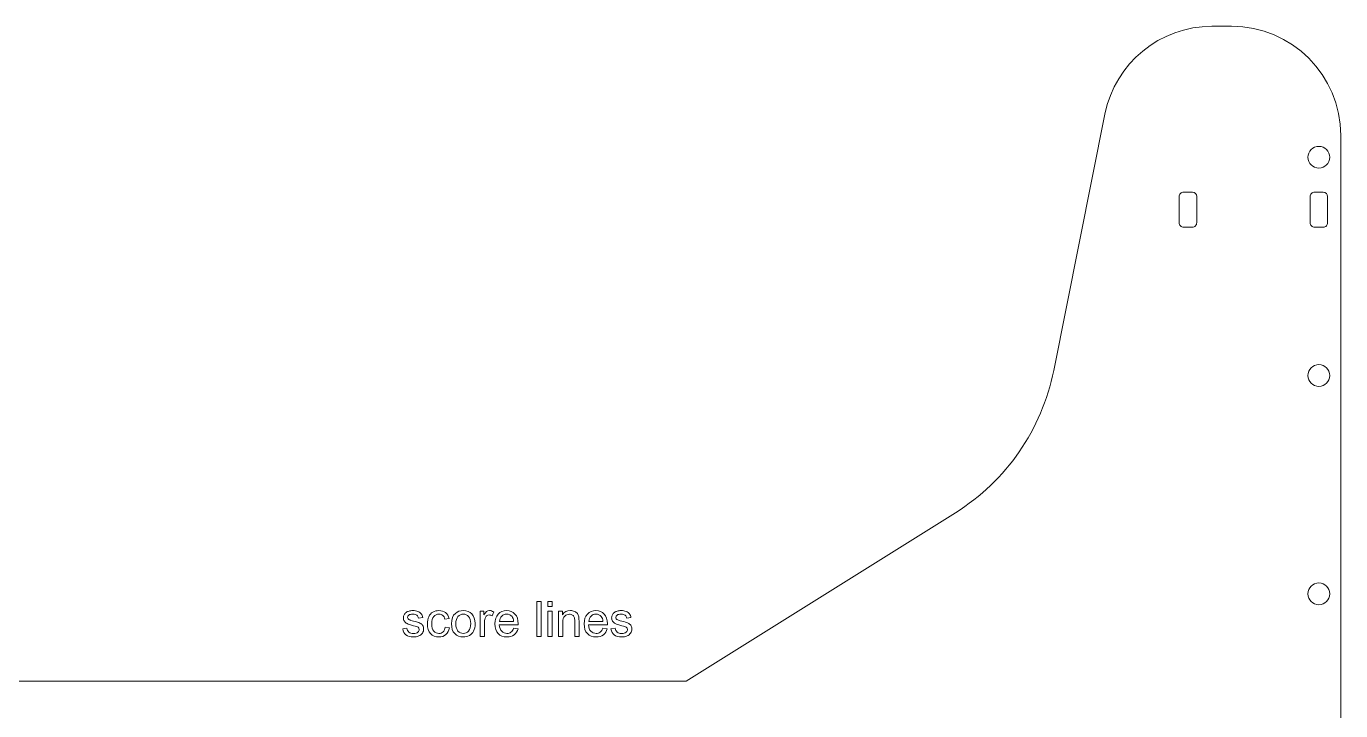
# Model space of a CAD drawing. Header units: millimetres. Extents: x -386 to 231, y -1182 to 269.
# Drawn here: x -171.6 to 129.6, y 112.6 to 269.4 of the extents above; entities that cross this region are included whole.
import ezdxf

# ---------------------------------------------------------------- set-up
doc = ezdxf.new("R2010")
doc.units = ezdxf.units.MM
doc.header["$MEASUREMENT"] = 0
doc.layers.add('3MM_POLY_SHELL', color=7, linetype='Continuous')

msp = doc.modelspace()

# ---------------------------------------------------------------- linework, layer by layer
at = {"layer": '3MM_POLY_SHELL', "color": 250, "lineweight": 9}
for points, knots in [([(129.5705, 244.3883), (129.5705, 244.3883), (129.5705, 85.1493), (129.5705, 85.1493), (129.5705, 85.1493), (129.5705, 74.8907), (126.4151, 64.8803), (120.5321, 56.4761), (120.5321, 56.4761), (120.5321, 56.4761), (74.4994, -9.285), (74.4994, -9.285), (74.4994, -9.285), (65.1429, -22.6513), (49.8534, -30.6119), (33.5378, -30.6119), (33.5378, -30.6119), (33.5378, -30.6119), (-120.4295, -30.6119), (-120.4295, -30.6119), (-120.4295, -30.6119), (-120.4295, -30.6119), (-274.3967, -30.6119), (-274.3967, -30.6119), (-274.3967, -30.6119), (-290.7124, -30.6119), (-306.0018, -22.6513), (-315.3583, -9.285), (-315.3583, -9.285), (-315.3583, -9.285), (-361.3911, 56.4761), (-361.3911, 56.4761), (-361.3911, 56.4761), (-367.274, 64.8803), (-370.4295, 74.8907), (-370.4295, 85.1493), (-370.4295, 85.1493), (-370.4295, 85.1493), (-370.4295, 244.3881), (-370.4295, 244.3881), (-370.4295, 244.3881), (-370.4295, 251.0186), (-367.7955, 257.3774), (-363.1071, 262.0658), (-363.1071, 262.0658), (-358.4187, 266.7542), (-352.0599, 269.3881), (-345.4295, 269.3881), (-345.4295, 269.3881), (-345.4295, 269.3881), (-340.9246, 269.3881), (-340.9246, 269.3881), (-340.9246, 269.3881), (-329.0075, 269.3881), (-318.7472, 260.9767), (-316.41, 249.2911), (-316.41, 249.2911), (-316.41, 249.2911), (-304.6611, 190.5464), (-304.6611, 190.5464), (-304.6611, 190.5464), (-301.9604, 177.0428), (-293.8098, 165.2509), (-282.132, 157.9522), (-282.132, 157.9522), (-282.132, 157.9522), (-220.4295, 119.3881), (-220.4295, 119.3881), (-220.4295, 119.3881), (-220.4295, 119.3881), (-20.4295, 119.3881), (-20.4295, 119.3881), (-20.4295, 119.3881), (-20.4295, 119.3881), (41.2731, 157.9522), (41.2731, 157.9522), (41.2731, 157.9522), (52.9509, 165.2509), (61.1015, 177.0428), (63.8022, 190.5464), (63.8022, 190.5464), (63.8022, 190.5464), (75.5511, 249.2911), (75.5511, 249.2911), (75.5511, 249.2911), (77.8882, 260.9767), (88.1486, 269.3881), (100.0656, 269.3881), (100.0656, 269.3881), (100.0656, 269.3881), (104.5705, 269.3881), (104.5705, 269.3881), (104.5705, 269.3881), (118.3776, 269.3881), (129.5705, 258.1953), (129.5705, 244.3883)], [0, 0, 0, 0, 0.04, 0.04, 0.04, 0.04, 0.08, 0.08, 0.08, 0.08, 0.12, 0.12, 0.12, 0.12, 0.16, 0.16, 0.16, 0.16, 0.2, 0.2, 0.2, 0.2, 0.24, 0.24, 0.24, 0.24, 0.28, 0.28, 0.28, 0.28, 0.32, 0.32, 0.32, 0.32, 0.36, 0.36, 0.36, 0.36, 0.4, 0.4, 0.4, 0.4, 0.44, 0.44, 0.44, 0.44, 0.48, 0.48, 0.48, 0.48, 0.52, 0.52, 0.52, 0.52, 0.56, 0.56, 0.56, 0.56, 0.6, 0.6, 0.6, 0.6, 0.64, 0.64, 0.64, 0.64, 0.68, 0.68, 0.68, 0.68, 0.72, 0.72, 0.72, 0.72, 0.76, 0.76, 0.76, 0.76, 0.8, 0.8, 0.8, 0.8, 0.84, 0.84, 0.84, 0.84, 0.88, 0.88, 0.88, 0.88, 0.92, 0.92, 0.92, 0.92, 1, 1, 1, 1]), ([(127.0705, 239.3882), (127.0705, 238.0074), (125.9513, 236.8882), (124.5705, 236.8881), (124.5705, 236.8881), (123.1898, 236.8881), (122.0705, 238.0074), (122.0705, 239.3881), (122.0705, 239.3881), (122.0705, 240.7689), (123.1898, 241.8881), (124.5705, 241.8881), (124.5705, 241.8881), (125.9512, 241.8882), (127.0705, 240.7689), (127.0705, 239.3882)], [0, 0, 0, 0, 0.2, 0.2, 0.2, 0.2, 0.4, 0.4, 0.4, 0.4, 0.6, 0.6, 0.6, 0.6, 1, 1, 1, 1]), ([(96.5705, 230.3882), (96.5705, 230.3882), (96.5705, 224.3881), (96.5705, 224.3881), (96.5705, 224.3881), (96.5705, 224.1229), (96.4652, 223.8686), (96.2776, 223.681), (96.2776, 223.681), (96.0901, 223.4935), (95.8358, 223.3881), (95.5705, 223.3881), (95.5705, 223.3881), (95.5705, 223.3881), (93.5705, 223.3881), (93.5705, 223.3881), (93.5705, 223.3881), (93.3053, 223.3881), (93.051, 223.4935), (92.8634, 223.681), (92.8634, 223.681), (92.6759, 223.8686), (92.5705, 224.1229), (92.5705, 224.3881), (92.5705, 224.3881), (92.5705, 224.3881), (92.5705, 230.3881), (92.5705, 230.3881), (92.5705, 230.3881), (92.5705, 230.6534), (92.6759, 230.9077), (92.8634, 231.0953), (92.8634, 231.0953), (93.051, 231.2828), (93.3053, 231.3881), (93.5705, 231.3881), (93.5705, 231.3881), (93.5705, 231.3881), (95.5705, 231.3881), (95.5705, 231.3881), (95.5705, 231.3881), (96.1228, 231.3881), (96.5705, 230.9404), (96.5705, 230.3882)], [0, 0, 0, 0, 0.08333333, 0.08333333, 0.08333333, 0.08333333, 0.16666667, 0.16666667, 0.16666667, 0.16666667, 0.25, 0.25, 0.25, 0.25, 0.33333333, 0.33333333, 0.33333333, 0.33333333, 0.41666667, 0.41666667, 0.41666667, 0.41666667, 0.5, 0.5, 0.5, 0.5, 0.58333333, 0.58333333, 0.58333333, 0.58333333, 0.66666667, 0.66666667, 0.66666667, 0.66666667, 0.75, 0.75, 0.75, 0.75, 0.83333333, 0.83333333, 0.83333333, 0.83333333, 1, 1, 1, 1]), ([(126.5705, 230.3882), (126.5705, 230.3882), (126.5705, 224.3881), (126.5705, 224.3881), (126.5705, 224.3881), (126.5705, 224.1229), (126.4652, 223.8686), (126.2776, 223.681), (126.2776, 223.681), (126.0901, 223.4935), (125.8358, 223.3881), (125.5705, 223.3881), (125.5705, 223.3881), (125.5705, 223.3881), (123.5705, 223.3881), (123.5705, 223.3881), (123.5705, 223.3881), (123.3053, 223.3881), (123.051, 223.4935), (122.8634, 223.681), (122.8634, 223.681), (122.6759, 223.8686), (122.5705, 224.1229), (122.5705, 224.3881), (122.5705, 224.3881), (122.5705, 224.3881), (122.5705, 230.3881), (122.5705, 230.3881), (122.5705, 230.3881), (122.5705, 230.6534), (122.6759, 230.9077), (122.8634, 231.0953), (122.8634, 231.0953), (123.051, 231.2828), (123.3053, 231.3881), (123.5705, 231.3881), (123.5705, 231.3881), (123.5705, 231.3881), (125.5705, 231.3881), (125.5705, 231.3881), (125.5705, 231.3881), (126.1228, 231.3881), (126.5705, 230.9404), (126.5705, 230.3882)], [0, 0, 0, 0, 0.08333333, 0.08333333, 0.08333333, 0.08333333, 0.16666667, 0.16666667, 0.16666667, 0.16666667, 0.25, 0.25, 0.25, 0.25, 0.33333333, 0.33333333, 0.33333333, 0.33333333, 0.41666667, 0.41666667, 0.41666667, 0.41666667, 0.5, 0.5, 0.5, 0.5, 0.58333333, 0.58333333, 0.58333333, 0.58333333, 0.66666667, 0.66666667, 0.66666667, 0.66666667, 0.75, 0.75, 0.75, 0.75, 0.83333333, 0.83333333, 0.83333333, 0.83333333, 1, 1, 1, 1]), ([(127.0705, 189.3882), (127.0705, 188.0074), (125.9513, 186.8882), (124.5705, 186.8881), (124.5705, 186.8881), (123.1898, 186.8881), (122.0705, 188.0074), (122.0705, 189.3881), (122.0705, 189.3881), (122.0705, 190.7689), (123.1898, 191.8881), (124.5705, 191.8881), (124.5705, 191.8881), (125.9512, 191.8882), (127.0705, 190.7689), (127.0705, 189.3882)], [0, 0, 0, 0, 0.2, 0.2, 0.2, 0.2, 0.4, 0.4, 0.4, 0.4, 0.6, 0.6, 0.6, 0.6, 1, 1, 1, 1]), ([(127.0705, 139.3882), (127.0705, 138.0074), (125.9513, 136.8882), (124.5705, 136.8881), (124.5705, 136.8881), (123.1898, 136.8881), (122.0705, 138.0074), (122.0705, 139.3881), (122.0705, 139.3881), (122.0705, 140.7689), (123.1898, 141.8881), (124.5705, 141.8881), (124.5705, 141.8881), (125.9512, 141.8882), (127.0705, 140.7689), (127.0705, 139.3882)], [0, 0, 0, 0, 0.2, 0.2, 0.2, 0.2, 0.4, 0.4, 0.4, 0.4, 0.6, 0.6, 0.6, 0.6, 1, 1, 1, 1])]:
    msp.add_open_spline(points, degree=3, knots=knots, dxfattribs=at)
at = {"layer": '3MM_POLY_SHELL', "color": 240, "lineweight": 9}
for points, knots in [([(-85.372, 131.3669), (-85.372, 131.3669), (-84.404, 131.5193), (-84.404, 131.5193), (-84.404, 131.5193), (-84.3501, 131.131), (-84.1978, 130.8337), (-83.9488, 130.6256), (-83.9488, 130.6256), (-83.7017, 130.4194), (-83.3542, 130.3153), (-82.9065, 130.3153), (-82.9065, 130.3153), (-82.4569, 130.3153), (-82.1224, 130.4082), (-81.905, 130.5903), (-81.905, 130.5903), (-81.6877, 130.7742), (-81.578, 130.9898), (-81.578, 131.235), (-81.578, 131.235), (-81.578, 131.458), (-81.6747, 131.6308), (-81.8679, 131.759), (-81.8679, 131.759), (-82.0017, 131.8463), (-82.3361, 131.9559), (-82.8693, 132.0897), (-82.8693, 132.0897), (-83.5865, 132.2718), (-84.0863, 132.4278), (-84.3631, 132.5616), (-84.3631, 132.5616), (-84.6399, 132.6935), (-84.8518, 132.8774), (-84.9948, 133.1116), (-84.9948, 133.1116), (-85.1379, 133.3457), (-85.2103, 133.6039), (-85.2103, 133.8863), (-85.2103, 133.8863), (-85.2103, 134.1446), (-85.1509, 134.3824), (-85.032, 134.6016), (-85.032, 134.6016), (-84.9149, 134.8227), (-84.7533, 135.0048), (-84.5508, 135.1497), (-84.5508, 135.1497), (-84.3984, 135.2612), (-84.1903, 135.3578), (-83.9284, 135.4358), (-83.9284, 135.4358), (-83.6645, 135.5139), (-83.3821, 135.5529), (-83.0811, 135.5529), (-83.0811, 135.5529), (-82.6278, 135.5529), (-82.2302, 135.486), (-81.8865, 135.356), (-81.8865, 135.356), (-81.5427, 135.2259), (-81.2901, 135.0494), (-81.1266, 134.8264), (-81.1266, 134.8264), (-80.9631, 134.6016), (-80.8516, 134.3044), (-80.7903, 133.9309), (-80.7903, 133.9309), (-80.7903, 133.9309), (-81.7471, 133.799), (-81.7471, 133.799), (-81.7471, 133.799), (-81.7917, 134.0963), (-81.9181, 134.3285), (-82.1261, 134.4957), (-82.1261, 134.4957), (-82.3342, 134.6629), (-82.6296, 134.7465), (-83.0105, 134.7465), (-83.0105, 134.7465), (-83.4601, 134.7465), (-83.7816, 134.6722), (-83.9729, 134.5236), (-83.9729, 134.5236), (-84.1662, 134.375), (-84.2628, 134.2003), (-84.2628, 134.0015), (-84.2628, 134.0015), (-84.2628, 133.8733), (-84.2219, 133.76), (-84.142, 133.6578), (-84.142, 133.6578), (-84.0621, 133.5519), (-83.9376, 133.4664), (-83.7667, 133.3958), (-83.7667, 133.3958), (-83.6682, 133.3605), (-83.3803, 133.2769), (-82.9009, 133.1469), (-82.9009, 133.1469), (-82.2079, 132.9611), (-81.7248, 132.8106), (-81.4517, 132.6917), (-81.4517, 132.6917), (-81.1767, 132.5746), (-80.9612, 132.4018), (-80.8051, 132.177), (-80.8051, 132.177), (-80.6491, 131.9522), (-80.571, 131.6735), (-80.571, 131.3391), (-80.571, 131.3391), (-80.571, 131.0121), (-80.6677, 130.7055), (-80.8572, 130.4157), (-80.8572, 130.4157), (-81.0485, 130.1277), (-81.3235, 129.9047), (-81.6821, 129.7468), (-81.6821, 129.7468), (-82.0407, 129.5889), (-82.4476, 129.5108), (-82.9009, 129.5108), (-82.9009, 129.5108), (-83.6534, 129.5108), (-84.2256, 129.6669), (-84.6195, 129.979), (-84.6195, 129.979), (-85.0134, 130.2912), (-85.2642, 130.7538), (-85.372, 131.3669)], [0, 0, 0, 0, 0.02941176, 0.02941176, 0.02941176, 0.02941176, 0.05882353, 0.05882353, 0.05882353, 0.05882353, 0.08823529, 0.08823529, 0.08823529, 0.08823529, 0.11764706, 0.11764706, 0.11764706, 0.11764706, 0.14705882, 0.14705882, 0.14705882, 0.14705882, 0.17647059, 0.17647059, 0.17647059, 0.17647059, 0.20588235, 0.20588235, 0.20588235, 0.20588235, 0.23529412, 0.23529412, 0.23529412, 0.23529412, 0.26470588, 0.26470588, 0.26470588, 0.26470588, 0.29411765, 0.29411765, 0.29411765, 0.29411765, 0.32352941, 0.32352941, 0.32352941, 0.32352941, 0.35294118, 0.35294118, 0.35294118, 0.35294118, 0.38235294, 0.38235294, 0.38235294, 0.38235294, 0.41176471, 0.41176471, 0.41176471, 0.41176471, 0.44117647, 0.44117647, 0.44117647, 0.44117647, 0.47058824, 0.47058824, 0.47058824, 0.47058824, 0.5, 0.5, 0.5, 0.5, 0.52941176, 0.52941176, 0.52941176, 0.52941176, 0.55882353, 0.55882353, 0.55882353, 0.55882353, 0.58823529, 0.58823529, 0.58823529, 0.58823529, 0.61764706, 0.61764706, 0.61764706, 0.61764706, 0.64705882, 0.64705882, 0.64705882, 0.64705882, 0.67647059, 0.67647059, 0.67647059, 0.67647059, 0.70588235, 0.70588235, 0.70588235, 0.70588235, 0.73529412, 0.73529412, 0.73529412, 0.73529412, 0.76470588, 0.76470588, 0.76470588, 0.76470588, 0.79411765, 0.79411765, 0.79411765, 0.79411765, 0.82352941, 0.82352941, 0.82352941, 0.82352941, 0.85294118, 0.85294118, 0.85294118, 0.85294118, 0.88235294, 0.88235294, 0.88235294, 0.88235294, 0.91176471, 0.91176471, 0.91176471, 0.91176471, 0.94117647, 0.94117647, 0.94117647, 0.94117647, 1, 1, 1, 1]), ([(-75.6345, 131.759), (-75.6345, 131.759), (-74.6721, 131.6326), (-74.6721, 131.6326), (-74.6721, 131.6326), (-74.7761, 130.9693), (-75.0455, 130.4491), (-75.4803, 130.0738), (-75.4803, 130.0738), (-75.9132, 129.6985), (-76.4464, 129.5108), (-77.0781, 129.5108), (-77.0781, 129.5108), (-77.8678, 129.5108), (-78.505, 129.7691), (-78.9844, 130.2856), (-78.9844, 130.2856), (-79.4656, 130.8021), (-79.7071, 131.5434), (-79.7071, 132.5096), (-79.7071, 132.5096), (-79.7071, 133.1338), (-79.6031, 133.6801), (-79.3969, 134.1483), (-79.3969, 134.1483), (-79.1888, 134.6165), (-78.8748, 134.9676), (-78.4512, 135.2017), (-78.4512, 135.2017), (-78.0294, 135.4358), (-77.5686, 135.5529), (-77.0726, 135.5529), (-77.0726, 135.5529), (-76.4446, 135.5529), (-75.9299, 135.3931), (-75.5323, 135.0754), (-75.5323, 135.0754), (-75.1329, 134.7577), (-74.8765, 134.3081), (-74.7631, 133.7228), (-74.7631, 133.7228), (-74.7631, 133.7228), (-75.7163, 133.576), (-75.7163, 133.576), (-75.7163, 133.576), (-75.8073, 133.9643), (-75.9671, 134.256), (-76.1975, 134.453), (-76.1975, 134.453), (-76.4279, 134.6481), (-76.7066, 134.7465), (-77.0335, 134.7465), (-77.0335, 134.7465), (-77.5278, 134.7465), (-77.9291, 134.57), (-78.2375, 134.2152), (-78.2375, 134.2152), (-78.5459, 133.8622), (-78.7001, 133.3029), (-78.7001, 132.5374), (-78.7001, 132.5374), (-78.7001, 131.7608), (-78.5515, 131.196), (-78.2524, 130.843), (-78.2524, 130.843), (-77.9551, 130.4918), (-77.5668, 130.3153), (-77.0874, 130.3153), (-77.0874, 130.3153), (-76.7028, 130.3153), (-76.3833, 130.4342), (-76.125, 130.6702), (-76.125, 130.6702), (-75.8668, 130.9062), (-75.7033, 131.2685), (-75.6345, 131.759)], [0, 0, 0, 0, 0.05, 0.05, 0.05, 0.05, 0.1, 0.1, 0.1, 0.1, 0.15, 0.15, 0.15, 0.15, 0.2, 0.2, 0.2, 0.2, 0.25, 0.25, 0.25, 0.25, 0.3, 0.3, 0.3, 0.3, 0.35, 0.35, 0.35, 0.35, 0.4, 0.4, 0.4, 0.4, 0.45, 0.45, 0.45, 0.45, 0.5, 0.5, 0.5, 0.5, 0.55, 0.55, 0.55, 0.55, 0.6, 0.6, 0.6, 0.6, 0.65, 0.65, 0.65, 0.65, 0.7, 0.7, 0.7, 0.7, 0.75, 0.75, 0.75, 0.75, 0.8, 0.8, 0.8, 0.8, 0.85, 0.85, 0.85, 0.85, 0.9, 0.9, 0.9, 0.9, 1, 1, 1, 1]), ([(-74.1984, 132.5319), (-74.1984, 133.602), (-73.9011, 134.3954), (-73.3047, 134.91), (-73.3047, 134.91), (-72.8086, 135.3374), (-72.2029, 135.5529), (-71.4876, 135.5529), (-71.4876, 135.5529), (-70.6924, 135.5529), (-70.0421, 135.2928), (-69.5386, 134.7707), (-69.5386, 134.7707), (-69.0333, 134.2505), (-68.7824, 133.5314), (-68.7824, 132.6136), (-68.7824, 132.6136), (-68.7824, 131.8686), (-68.8939, 131.2833), (-69.1169, 130.8579), (-69.1169, 130.8579), (-69.3398, 130.4305), (-69.665, 130.0998), (-70.0904, 129.8639), (-70.0904, 129.8639), (-70.5178, 129.6279), (-70.9823, 129.5108), (-71.4876, 129.5108), (-71.4876, 129.5108), (-72.2958, 129.5108), (-72.9498, 129.7691), (-73.4496, 130.2893), (-73.4496, 130.2893), (-73.9494, 130.8077), (-74.1984, 131.5546), (-74.1984, 132.5319)], [0, 0, 0, 0, 0.1, 0.1, 0.1, 0.1, 0.2, 0.2, 0.2, 0.2, 0.3, 0.3, 0.3, 0.3, 0.4, 0.4, 0.4, 0.4, 0.5, 0.5, 0.5, 0.5, 0.6, 0.6, 0.6, 0.6, 0.7, 0.7, 0.7, 0.7, 0.8, 0.8, 0.8, 0.8, 1, 1, 1, 1]), ([(-67.6435, 129.6409), (-67.6435, 129.6409), (-67.6435, 135.421), (-67.6435, 135.421), (-67.6435, 135.421), (-67.6435, 135.421), (-66.7628, 135.421), (-66.7628, 135.421), (-66.7628, 135.421), (-66.7628, 135.421), (-66.7628, 134.5459), (-66.7628, 134.5459), (-66.7628, 134.5459), (-66.538, 134.9546), (-66.3299, 135.2259), (-66.1386, 135.356), (-66.1386, 135.356), (-65.949, 135.486), (-65.7391, 135.5529), (-65.5106, 135.5529), (-65.5106, 135.5529), (-65.1799, 135.5529), (-64.8454, 135.447), (-64.5036, 135.237), (-64.5036, 135.237), (-64.5036, 135.237), (-64.8417, 134.3266), (-64.8417, 134.3266), (-64.8417, 134.3266), (-65.0795, 134.4697), (-65.3192, 134.5403), (-65.5589, 134.5403), (-65.5589, 134.5403), (-65.7744, 134.5403), (-65.9658, 134.4753), (-66.1367, 134.3471), (-66.1367, 134.3471), (-66.3076, 134.217), (-66.4284, 134.0387), (-66.5009, 133.8101), (-66.5009, 133.8101), (-66.6105, 133.4627), (-66.6644, 133.0818), (-66.6644, 132.6675), (-66.6644, 132.6675), (-66.6644, 132.6675), (-66.6644, 129.6409), (-66.6644, 129.6409), (-66.6644, 129.6409), (-66.6644, 129.6409), (-67.6435, 129.6409), (-67.6435, 129.6409)], [0, 0, 0, 0, 0.07142857, 0.07142857, 0.07142857, 0.07142857, 0.14285714, 0.14285714, 0.14285714, 0.14285714, 0.21428571, 0.21428571, 0.21428571, 0.21428571, 0.28571429, 0.28571429, 0.28571429, 0.28571429, 0.35714286, 0.35714286, 0.35714286, 0.35714286, 0.42857143, 0.42857143, 0.42857143, 0.42857143, 0.5, 0.5, 0.5, 0.5, 0.57142857, 0.57142857, 0.57142857, 0.57142857, 0.64285714, 0.64285714, 0.64285714, 0.64285714, 0.71428571, 0.71428571, 0.71428571, 0.71428571, 0.78571429, 0.78571429, 0.78571429, 0.78571429, 0.85714286, 0.85714286, 0.85714286, 0.85714286, 1, 1, 1, 1]), ([(-59.9646, 131.5026), (-59.9646, 131.5026), (-58.952, 131.3781), (-58.952, 131.3781), (-58.952, 131.3781), (-59.1118, 130.7854), (-59.4072, 130.3265), (-59.8382, 129.9995), (-59.8382, 129.9995), (-60.2711, 129.6743), (-60.8229, 129.5108), (-61.4937, 129.5108), (-61.4937, 129.5108), (-62.339, 129.5108), (-63.0098, 129.771), (-63.504, 130.2912), (-63.504, 130.2912), (-64, 130.8114), (-64.2472, 131.5416), (-64.2472, 132.4817), (-64.2472, 132.4817), (-64.2472, 133.4553), (-63.9963, 134.2096), (-63.4965, 134.7465), (-63.4965, 134.7465), (-62.9949, 135.2835), (-62.3465, 135.5529), (-61.5475, 135.5529), (-61.5475, 135.5529), (-60.7746, 135.5529), (-60.1429, 135.2891), (-59.6543, 134.7633), (-59.6543, 134.7633), (-59.1638, 134.2375), (-58.9186, 133.4961), (-58.9186, 132.543), (-58.9186, 132.543), (-58.9186, 132.4836), (-58.9204, 132.3962), (-58.9241, 132.281), (-58.9241, 132.281), (-58.9241, 132.281), (-63.2346, 132.281), (-63.2346, 132.281), (-63.2346, 132.281), (-63.1993, 131.6456), (-63.019, 131.1588), (-62.6958, 130.8226), (-62.6958, 130.8226), (-62.3725, 130.4844), (-61.9712, 130.3153), (-61.4881, 130.3153), (-61.4881, 130.3153), (-61.1295, 130.3153), (-60.8229, 130.4101), (-60.5684, 130.5996), (-60.5684, 130.5996), (-60.3139, 130.7873), (-60.1132, 131.0882), (-59.9646, 131.5026)], [0, 0, 0, 0, 0.0625, 0.0625, 0.0625, 0.0625, 0.125, 0.125, 0.125, 0.125, 0.1875, 0.1875, 0.1875, 0.1875, 0.25, 0.25, 0.25, 0.25, 0.3125, 0.3125, 0.3125, 0.3125, 0.375, 0.375, 0.375, 0.375, 0.4375, 0.4375, 0.4375, 0.4375, 0.5, 0.5, 0.5, 0.5, 0.5625, 0.5625, 0.5625, 0.5625, 0.625, 0.625, 0.625, 0.625, 0.6875, 0.6875, 0.6875, 0.6875, 0.75, 0.75, 0.75, 0.75, 0.8125, 0.8125, 0.8125, 0.8125, 0.875, 0.875, 0.875, 0.875, 1, 1, 1, 1]), ([(-54.6452, 129.6409), (-54.6452, 129.6409), (-54.6452, 137.6208), (-54.6452, 137.6208), (-54.6452, 137.6208), (-54.6452, 137.6208), (-53.6661, 137.6208), (-53.6661, 137.6208), (-53.6661, 137.6208), (-53.6661, 137.6208), (-53.6661, 129.6409), (-53.6661, 129.6409), (-53.6661, 129.6409), (-53.6661, 129.6409), (-54.6452, 129.6409), (-54.6452, 129.6409)], [0, 0, 0, 0, 0.2, 0.2, 0.2, 0.2, 0.4, 0.4, 0.4, 0.4, 0.6, 0.6, 0.6, 0.6, 1, 1, 1, 1]), ([(-52.1426, 136.493), (-52.1426, 136.493), (-52.1426, 137.6208), (-52.1426, 137.6208), (-52.1426, 137.6208), (-52.1426, 137.6208), (-51.1616, 137.6208), (-51.1616, 137.6208), (-51.1616, 137.6208), (-51.1616, 137.6208), (-51.1616, 136.493), (-51.1616, 136.493), (-51.1616, 136.493), (-51.1616, 136.493), (-52.1426, 136.493), (-52.1426, 136.493)], [0, 0, 0, 0, 0.2, 0.2, 0.2, 0.2, 0.4, 0.4, 0.4, 0.4, 0.6, 0.6, 0.6, 0.6, 1, 1, 1, 1]), ([(-49.6698, 129.6409), (-49.6698, 129.6409), (-49.6698, 135.421), (-49.6698, 135.421), (-49.6698, 135.421), (-49.6698, 135.421), (-48.7891, 135.421), (-48.7891, 135.421), (-48.7891, 135.421), (-48.7891, 135.421), (-48.7891, 134.5998), (-48.7891, 134.5998), (-48.7891, 134.5998), (-48.3636, 135.2352), (-47.7505, 135.5529), (-46.9497, 135.5529), (-46.9497, 135.5529), (-46.6004, 135.5529), (-46.2809, 135.4897), (-45.9892, 135.3652), (-45.9892, 135.3652), (-45.6956, 135.2389), (-45.4782, 135.0754), (-45.3333, 134.871), (-45.3333, 134.871), (-45.1865, 134.6685), (-45.0862, 134.427), (-45.0267, 134.1483), (-45.0267, 134.1483), (-44.9914, 133.9662), (-44.9729, 133.6485), (-44.9729, 133.1952), (-44.9729, 133.1952), (-44.9729, 133.1952), (-44.9729, 129.6409), (-44.9729, 129.6409), (-44.9729, 129.6409), (-44.9729, 129.6409), (-45.9539, 129.6409), (-45.9539, 129.6409), (-45.9539, 129.6409), (-45.9539, 129.6409), (-45.9539, 133.158), (-45.9539, 133.158), (-45.9539, 133.158), (-45.9539, 133.5556), (-45.991, 133.8547), (-46.0672, 134.0535), (-46.0672, 134.0535), (-46.1434, 134.2505), (-46.279, 134.4084), (-46.4722, 134.5255), (-46.4722, 134.5255), (-46.6673, 134.6444), (-46.894, 134.7038), (-47.1559, 134.7038), (-47.1559, 134.7038), (-47.574, 134.7038), (-47.9326, 134.57), (-48.2373, 134.3062), (-48.2373, 134.3062), (-48.5401, 134.0405), (-48.6906, 133.5389), (-48.6906, 132.7976), (-48.6906, 132.7976), (-48.6906, 132.7976), (-48.6906, 129.6409), (-48.6906, 129.6409), (-48.6906, 129.6409), (-48.6906, 129.6409), (-49.6698, 129.6409), (-49.6698, 129.6409)], [0, 0, 0, 0, 0.05263158, 0.05263158, 0.05263158, 0.05263158, 0.10526316, 0.10526316, 0.10526316, 0.10526316, 0.15789474, 0.15789474, 0.15789474, 0.15789474, 0.21052632, 0.21052632, 0.21052632, 0.21052632, 0.26315789, 0.26315789, 0.26315789, 0.26315789, 0.31578947, 0.31578947, 0.31578947, 0.31578947, 0.36842105, 0.36842105, 0.36842105, 0.36842105, 0.42105263, 0.42105263, 0.42105263, 0.42105263, 0.47368421, 0.47368421, 0.47368421, 0.47368421, 0.52631579, 0.52631579, 0.52631579, 0.52631579, 0.57894737, 0.57894737, 0.57894737, 0.57894737, 0.63157895, 0.63157895, 0.63157895, 0.63157895, 0.68421053, 0.68421053, 0.68421053, 0.68421053, 0.73684211, 0.73684211, 0.73684211, 0.73684211, 0.78947368, 0.78947368, 0.78947368, 0.78947368, 0.84210526, 0.84210526, 0.84210526, 0.84210526, 0.89473684, 0.89473684, 0.89473684, 0.89473684, 1, 1, 1, 1]), ([(-39.5142, 131.5026), (-39.5142, 131.5026), (-38.5016, 131.3781), (-38.5016, 131.3781), (-38.5016, 131.3781), (-38.6614, 130.7854), (-38.9568, 130.3265), (-39.3878, 129.9995), (-39.3878, 129.9995), (-39.8207, 129.6743), (-40.3725, 129.5108), (-41.0433, 129.5108), (-41.0433, 129.5108), (-41.8886, 129.5108), (-42.5594, 129.771), (-43.0536, 130.2912), (-43.0536, 130.2912), (-43.5496, 130.8114), (-43.7968, 131.5416), (-43.7968, 132.4817), (-43.7968, 132.4817), (-43.7968, 133.4553), (-43.5459, 134.2096), (-43.0461, 134.7465), (-43.0461, 134.7465), (-42.5445, 135.2835), (-41.8961, 135.5529), (-41.0971, 135.5529), (-41.0971, 135.5529), (-40.3242, 135.5529), (-39.6925, 135.2891), (-39.2039, 134.7633), (-39.2039, 134.7633), (-38.7134, 134.2375), (-38.4682, 133.4961), (-38.4682, 132.543), (-38.4682, 132.543), (-38.4682, 132.4836), (-38.47, 132.3962), (-38.4737, 132.281), (-38.4737, 132.281), (-38.4737, 132.281), (-42.7842, 132.281), (-42.7842, 132.281), (-42.7842, 132.281), (-42.7489, 131.6456), (-42.5686, 131.1588), (-42.2454, 130.8226), (-42.2454, 130.8226), (-41.9221, 130.4844), (-41.5208, 130.3153), (-41.0377, 130.3153), (-41.0377, 130.3153), (-40.6791, 130.3153), (-40.3725, 130.4101), (-40.118, 130.5996), (-40.118, 130.5996), (-39.8635, 130.7873), (-39.6628, 131.0882), (-39.5142, 131.5026)], [0, 0, 0, 0, 0.0625, 0.0625, 0.0625, 0.0625, 0.125, 0.125, 0.125, 0.125, 0.1875, 0.1875, 0.1875, 0.1875, 0.25, 0.25, 0.25, 0.25, 0.3125, 0.3125, 0.3125, 0.3125, 0.375, 0.375, 0.375, 0.375, 0.4375, 0.4375, 0.4375, 0.4375, 0.5, 0.5, 0.5, 0.5, 0.5625, 0.5625, 0.5625, 0.5625, 0.625, 0.625, 0.625, 0.625, 0.6875, 0.6875, 0.6875, 0.6875, 0.75, 0.75, 0.75, 0.75, 0.8125, 0.8125, 0.8125, 0.8125, 0.875, 0.875, 0.875, 0.875, 1, 1, 1, 1]), ([(-37.6618, 131.3669), (-37.6618, 131.3669), (-36.6938, 131.5193), (-36.6938, 131.5193), (-36.6938, 131.5193), (-36.6399, 131.131), (-36.4876, 130.8337), (-36.2386, 130.6256), (-36.2386, 130.6256), (-35.9915, 130.4194), (-35.644, 130.3153), (-35.1963, 130.3153), (-35.1963, 130.3153), (-34.7467, 130.3153), (-34.4122, 130.4082), (-34.1948, 130.5903), (-34.1948, 130.5903), (-33.9775, 130.7742), (-33.8678, 130.9898), (-33.8678, 131.235), (-33.8678, 131.235), (-33.8678, 131.458), (-33.9645, 131.6308), (-34.1577, 131.759), (-34.1577, 131.759), (-34.2915, 131.8463), (-34.6259, 131.9559), (-35.1591, 132.0897), (-35.1591, 132.0897), (-35.8763, 132.2718), (-36.3761, 132.4278), (-36.6529, 132.5616), (-36.6529, 132.5616), (-36.9297, 132.6935), (-37.1416, 132.8774), (-37.2846, 133.1116), (-37.2846, 133.1116), (-37.4277, 133.3457), (-37.5001, 133.6039), (-37.5001, 133.8863), (-37.5001, 133.8863), (-37.5001, 134.1446), (-37.4407, 134.3824), (-37.3218, 134.6016), (-37.3218, 134.6016), (-37.2047, 134.8227), (-37.0431, 135.0048), (-36.8406, 135.1497), (-36.8406, 135.1497), (-36.6882, 135.2612), (-36.4801, 135.3578), (-36.2182, 135.4358), (-36.2182, 135.4358), (-35.9543, 135.5139), (-35.6719, 135.5529), (-35.3709, 135.5529), (-35.3709, 135.5529), (-34.9176, 135.5529), (-34.52, 135.486), (-34.1763, 135.356), (-34.1763, 135.356), (-33.8325, 135.2259), (-33.5799, 135.0494), (-33.4164, 134.8264), (-33.4164, 134.8264), (-33.2529, 134.6016), (-33.1414, 134.3044), (-33.0801, 133.9309), (-33.0801, 133.9309), (-33.0801, 133.9309), (-34.0369, 133.799), (-34.0369, 133.799), (-34.0369, 133.799), (-34.0815, 134.0963), (-34.2079, 134.3285), (-34.4159, 134.4957), (-34.4159, 134.4957), (-34.624, 134.6629), (-34.9194, 134.7465), (-35.3003, 134.7465), (-35.3003, 134.7465), (-35.7499, 134.7465), (-36.0714, 134.6722), (-36.2627, 134.5236), (-36.2627, 134.5236), (-36.456, 134.375), (-36.5526, 134.2003), (-36.5526, 134.0015), (-36.5526, 134.0015), (-36.5526, 133.8733), (-36.5117, 133.76), (-36.4318, 133.6578), (-36.4318, 133.6578), (-36.3519, 133.5519), (-36.2274, 133.4664), (-36.0565, 133.3958), (-36.0565, 133.3958), (-35.958, 133.3605), (-35.6701, 133.2769), (-35.1907, 133.1469), (-35.1907, 133.1469), (-34.4977, 132.9611), (-34.0146, 132.8106), (-33.7415, 132.6917), (-33.7415, 132.6917), (-33.4665, 132.5746), (-33.251, 132.4018), (-33.0949, 132.177), (-33.0949, 132.177), (-32.9389, 131.9522), (-32.8608, 131.6735), (-32.8608, 131.3391), (-32.8608, 131.3391), (-32.8608, 131.0121), (-32.9575, 130.7055), (-33.147, 130.4157), (-33.147, 130.4157), (-33.3383, 130.1277), (-33.6133, 129.9047), (-33.9719, 129.7468), (-33.9719, 129.7468), (-34.3305, 129.5889), (-34.7374, 129.5108), (-35.1907, 129.5108), (-35.1907, 129.5108), (-35.9432, 129.5108), (-36.5154, 129.6669), (-36.9093, 129.979), (-36.9093, 129.979), (-37.3032, 130.2912), (-37.554, 130.7538), (-37.6618, 131.3669)], [0, 0, 0, 0, 0.02941176, 0.02941176, 0.02941176, 0.02941176, 0.05882353, 0.05882353, 0.05882353, 0.05882353, 0.08823529, 0.08823529, 0.08823529, 0.08823529, 0.11764706, 0.11764706, 0.11764706, 0.11764706, 0.14705882, 0.14705882, 0.14705882, 0.14705882, 0.17647059, 0.17647059, 0.17647059, 0.17647059, 0.20588235, 0.20588235, 0.20588235, 0.20588235, 0.23529412, 0.23529412, 0.23529412, 0.23529412, 0.26470588, 0.26470588, 0.26470588, 0.26470588, 0.29411765, 0.29411765, 0.29411765, 0.29411765, 0.32352941, 0.32352941, 0.32352941, 0.32352941, 0.35294118, 0.35294118, 0.35294118, 0.35294118, 0.38235294, 0.38235294, 0.38235294, 0.38235294, 0.41176471, 0.41176471, 0.41176471, 0.41176471, 0.44117647, 0.44117647, 0.44117647, 0.44117647, 0.47058824, 0.47058824, 0.47058824, 0.47058824, 0.5, 0.5, 0.5, 0.5, 0.52941176, 0.52941176, 0.52941176, 0.52941176, 0.55882353, 0.55882353, 0.55882353, 0.55882353, 0.58823529, 0.58823529, 0.58823529, 0.58823529, 0.61764706, 0.61764706, 0.61764706, 0.61764706, 0.64705882, 0.64705882, 0.64705882, 0.64705882, 0.67647059, 0.67647059, 0.67647059, 0.67647059, 0.70588235, 0.70588235, 0.70588235, 0.70588235, 0.73529412, 0.73529412, 0.73529412, 0.73529412, 0.76470588, 0.76470588, 0.76470588, 0.76470588, 0.79411765, 0.79411765, 0.79411765, 0.79411765, 0.82352941, 0.82352941, 0.82352941, 0.82352941, 0.85294118, 0.85294118, 0.85294118, 0.85294118, 0.88235294, 0.88235294, 0.88235294, 0.88235294, 0.91176471, 0.91176471, 0.91176471, 0.91176471, 0.94117647, 0.94117647, 0.94117647, 0.94117647, 1, 1, 1, 1]), ([(-73.1914, 132.5319), (-73.1914, 131.7905), (-73.0297, 131.2369), (-72.7064, 130.869), (-72.7064, 130.869), (-72.3832, 130.4993), (-71.9763, 130.3153), (-71.4876, 130.3153), (-71.4876, 130.3153), (-71.0008, 130.3153), (-70.5958, 130.5011), (-70.2725, 130.8709), (-70.2725, 130.8709), (-69.9511, 131.2406), (-69.7895, 131.8054), (-69.7895, 132.5635), (-69.7895, 132.5635), (-69.7895, 133.2788), (-69.9511, 133.8213), (-70.2762, 134.1892), (-70.2762, 134.1892), (-70.6014, 134.557), (-71.0046, 134.741), (-71.4876, 134.741), (-71.4876, 134.741), (-71.9763, 134.741), (-72.3832, 134.557), (-72.7064, 134.191), (-72.7064, 134.191), (-73.0297, 133.825), (-73.1914, 133.2713), (-73.1914, 132.5319)], [0, 0, 0, 0, 0.11111111, 0.11111111, 0.11111111, 0.11111111, 0.22222222, 0.22222222, 0.22222222, 0.22222222, 0.33333333, 0.33333333, 0.33333333, 0.33333333, 0.44444444, 0.44444444, 0.44444444, 0.44444444, 0.55555556, 0.55555556, 0.55555556, 0.55555556, 0.66666667, 0.66666667, 0.66666667, 0.66666667, 0.77777778, 0.77777778, 0.77777778, 0.77777778, 1, 1, 1, 1]), ([(-63.1807, 133.0874), (-63.1807, 133.0874), (-59.9534, 133.0874), (-59.9534, 133.0874), (-59.9534, 133.0874), (-59.9962, 133.5723), (-60.1206, 133.9383), (-60.3232, 134.1799), (-60.3232, 134.1799), (-60.6353, 134.557), (-61.0403, 134.7465), (-61.5364, 134.7465), (-61.5364, 134.7465), (-61.986, 134.7465), (-62.365, 134.5961), (-62.6716, 134.2951), (-62.6716, 134.2951), (-62.9782, 133.9941), (-63.1472, 133.5909), (-63.1807, 133.0874)], [0, 0, 0, 0, 0.16666667, 0.16666667, 0.16666667, 0.16666667, 0.33333333, 0.33333333, 0.33333333, 0.33333333, 0.5, 0.5, 0.5, 0.5, 0.66666667, 0.66666667, 0.66666667, 0.66666667, 1, 1, 1, 1]), ([(-52.1426, 129.6409), (-52.1426, 129.6409), (-52.1426, 135.421), (-52.1426, 135.421), (-52.1426, 135.421), (-52.1426, 135.421), (-51.1616, 135.421), (-51.1616, 135.421), (-51.1616, 135.421), (-51.1616, 135.421), (-51.1616, 129.6409), (-51.1616, 129.6409), (-51.1616, 129.6409), (-51.1616, 129.6409), (-52.1426, 129.6409), (-52.1426, 129.6409)], [0, 0, 0, 0, 0.2, 0.2, 0.2, 0.2, 0.4, 0.4, 0.4, 0.4, 0.6, 0.6, 0.6, 0.6, 1, 1, 1, 1]), ([(-42.7303, 133.0874), (-42.7303, 133.0874), (-39.503, 133.0874), (-39.503, 133.0874), (-39.503, 133.0874), (-39.5458, 133.5723), (-39.6702, 133.9383), (-39.8728, 134.1799), (-39.8728, 134.1799), (-40.1849, 134.557), (-40.5899, 134.7465), (-41.086, 134.7465), (-41.086, 134.7465), (-41.5356, 134.7465), (-41.9146, 134.5961), (-42.2212, 134.2951), (-42.2212, 134.2951), (-42.5278, 133.9941), (-42.6968, 133.5909), (-42.7303, 133.0874)], [0, 0, 0, 0, 0.16666667, 0.16666667, 0.16666667, 0.16666667, 0.33333333, 0.33333333, 0.33333333, 0.33333333, 0.5, 0.5, 0.5, 0.5, 0.66666667, 0.66666667, 0.66666667, 0.66666667, 1, 1, 1, 1])]:
    msp.add_open_spline(points, degree=3, knots=knots, dxfattribs=at)

doc.saveas('drawing.dxf')
